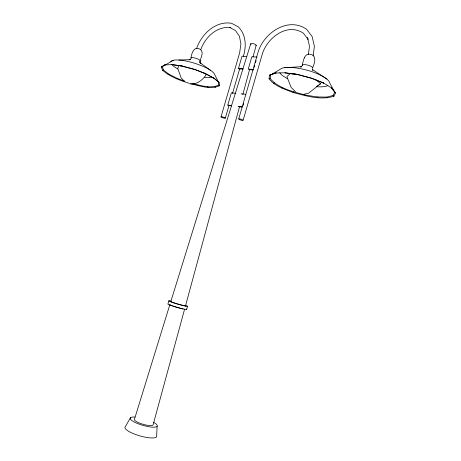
<?xml version="1.0" encoding="UTF-8"?>
<svg xmlns="http://www.w3.org/2000/svg" width="461" height="461" viewBox="0 0 461 461"><rect width="100%" height="100%" fill="white"/><g stroke="black" fill="none" stroke-linecap="round" stroke-linejoin="round"><path stroke-width="0.69" d="M305.464 95.819L305.487 95.093C293.092 91.589 278.945 88.719 270.14 78.549L270.642 75.005L280.058 69.375A25.966 7.37 14.8 0 1 306.674 70.095A25.966 7.37 14.8 0 1 329.569 82.628L334.749 92.217L335.625 92.897L333.897 96.234C320.441 100.481 306.162 95.905 293.035 92.465C284.506 89.1 274.946 86.288 269.051 78.796L269.547 75.149L276.058 72.942L269.547 75.149M157.092 426.39L156.642 436.89A16.613 4.218 16.2 0 1 137.545 435.178A16.613 4.218 16.2 0 1 125.375 426.581L130.521 417.689M190.6 83.689C199.861 85.821 210.372 89.889 219.54 85.746L219.148 82.611L214.279 78.399L205.531 73.76L194.265 69.254L182.723 66.136L172.535 64.598L164.462 64.926L161.292 66.943L162.629 70.314C170.19 76.866 179.825 80.335 189.235 83.314M190.981 58.017C191.557 53.574 193.793 45.864 199.705 49.022C204.92 51.793 200.218 58.121 199.97 62.183L199.855 61.613L200.927 63.56M313.152 56.006L314.379 46.181L312.114 36.5L306.565 29.274C287.854 16.204 263.173 33.307 257.889 52.831L238.729 118.875L239.518 119.681L242.244 120.459L243.149 120.142L262.113 54.692C266.654 38.205 286.915 22.22 303.367 33.175L308.057 39.346L307.504 37.623L309.481 46.163L308.415 54.623M185.414 306.196L239.432 107.05M242.82 94.563L249.597 69.582M252.985 57.095L256.183 45.299M184.659 308.974L153.029 425.059A9.814 2.351 16.2 0 1 141.804 423.913A9.814 2.351 16.2 0 1 134.549 419.009L169.89 304.519M312.587 67.773C314.656 63.681 317.122 55.268 310.391 54.26C304.035 52.946 303.269 61.44 302.162 65.646A5.399 1.613 14.7 0 1 307.856 65.157A5.399 1.613 14.7 0 1 312.379 68.372M304.369 57.93L304.554 57.302M243.08 105.494L243.65 103.523M254.12 67.415L254.72 65.347M255.521 62.592L256.12 60.524M186.607 309.562L187.529 306.375M229.1 105.171L225.296 118.235L223.141 117.958L220.975 116.996L239.622 52.975L240.901 43.945L239.432 36.269L235.485 30.53L229.601 27.395L230.794 27.614M168.882 300.768L167.96 303.937A9.837 0.703 16.2 0 0 178.217 307.758A9.837 0.703 16.2 0 0 186.054 309.02M231.687 105.921L227.786 105.125L231.359 92.863L235.842 93.306M243.033 69.167L239.173 68.891L238.475 68.401L242.031 56.202L246.554 56.467M232.5 93.479L239.703 68.724M243.304 56.346C246.6 46.463 246.07 34.65 238.366 26.882L231.434 23.24C215.35 20.751 201.451 34.223 196.582 48.543M170.743 301.771L250.657 43.951M178.885 65.664L177.715 68.395L181.161 77.955L184.78 81.695M200.748 49.748C204.989 37.462 216.883 25.73 230.725 27.7M305.487 95.093L317.174 96.943L326.855 97.098L333.084 95.473L334.749 92.217L331.344 87.763L335.625 92.897M293.035 92.465L293.409 91.837M176.672 78.831L177.185 78.37L184.838 81.234M301.725 66.234L300.71 67.087L301.828 66.672L284.351 67.709M189.511 59.832L190.428 59.077M315.612 79.626L320.62 83.677L308.663 93.139L303.672 94.332M281.844 88.12L282.541 87.607M316.719 86.409L317.831 85.631M318.949 84.847L320.62 83.677M161.292 66.943L162.284 66.816L173.296 60.27M298.267 74.573L285.1 72.838L298.267 74.573L311.509 78.116L323.19 82.784L332.127 88.31M168.069 74.486L168.835 74.146L177.185 78.37M192.71 83.631C201.082 85.527 210.602 88.915 218.802 85.066L219.54 85.746M220.975 116.996L221.781 116.673L224.467 117.44L225.296 118.235M273.425 83.343L274.376 82.968M172.535 64.598L171.844 64.655L182.723 66.136M189.137 59.717L190.168 59.446M162.629 70.314L163.563 70.089L168.835 74.146M269.051 78.796L270.14 78.549M164.462 64.926L165.372 64.857M189.684 59.694L190.773 59.648L178.874 60.022M275.108 73.022L285.751 72.757M257.117 57.083L251.833 56.772L248.254 69.104L253.521 69.478M238.475 68.401L242.987 68.724M248.94 69.594L253.544 69.928M296.342 74.129L290.251 73.679L286.886 76.612L291.139 87.417L295.466 91.658M179.583 65.716L181.663 65.871M189.776 83.856C196.559 84.974 202.84 79.903 206.338 74.561L203.445 72.682M241.074 93.825L245.655 94.275M227.786 105.125L231.618 105.557M238.13 106.289L242.042 106.733M238.833 106.727L242.094 107.096M238.729 118.875L240.976 119.157L243.149 120.142M298.008 74.711L311.676 78.37L323.726 83.187L323.19 82.784M182.349 66.246L194.254 69.461M194.265 69.254L205.197 73.42L214.279 78.399M326.884 79.079L312.189 69.438L312.898 70.343L312.477 69.104M210.487 70.303L199.826 62.598L200.564 63.238M219.148 82.611L213.679 77.921M333.084 95.473L333.897 96.234M205.197 73.42L205.531 73.76M214.987 86.668L215.592 87.388M326.855 97.098L327.466 97.899M207.686 86.656L208.072 87.359M317.174 96.943L317.491 97.726M162.284 66.816L163.563 70.089M198.034 85.078L198.138 85.734M218.802 85.066L218.416 82.012L214.175 73.541A23.015 5.803 17.3 0 0 191.154 62.247A23.015 5.803 17.3 0 0 170.812 61.837M183.103 308.801A7.791 0.559 16.2 0 1 180.654 308.248M179.951 308.069A7.791 0.559 16.2 0 1 172.495 305.822M171.792 305.562A7.791 0.559 16.2 0 1 170.242 304.923M186.065 305.476A9.837 0.663 16.2 0 1 184.141 305.827A9.837 0.663 16.2 0 1 171.469 302.116A9.837 0.663 16.2 0 1 170.922 301.033M251.101 44.521A2.87 0.887 16.2 0 1 251.533 43.455A2.87 0.887 16.2 0 1 255.094 44.319A2.87 0.887 16.2 0 1 255.878 45.685M185.149 305.384A7.791 0.524 16.2 0 1 178.949 304.335A7.791 0.524 16.2 0 1 170.812 301.35M153.427 422.264A14.112 3.383 16.2 0 1 153.069 427.186A14.112 3.383 16.2 0 1 133.655 421.694A14.112 3.383 16.2 0 1 134.894 417.015M191.119 58.576A4.789 1.274 17.4 0 1 195.222 58.074A4.789 1.274 17.4 0 1 200.08 60.985M211.611 77.367A23.015 5.803 17.3 0 1 204.713 77.315M177.813 68.879A23.015 5.803 17.3 0 1 171.699 64.442M327.88 85.562A25.966 7.37 14.8 0 1 316.805 86.726M287.699 78.762A25.966 7.37 14.8 0 1 279.769 72.665"/></g></svg>
